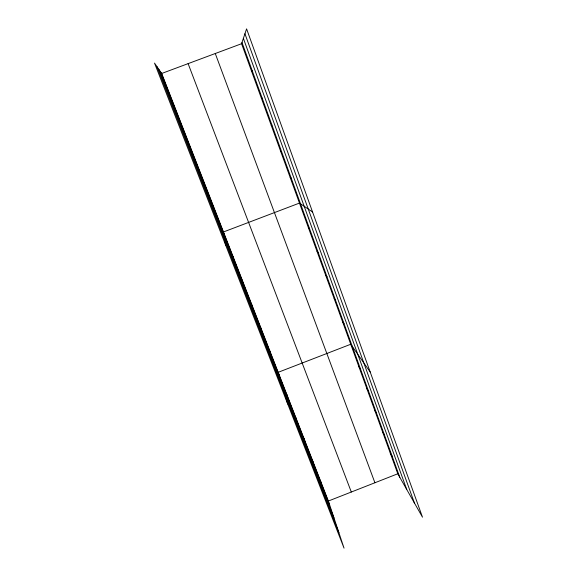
<?xml version="1.0" encoding="UTF-8"?>
<svg xmlns="http://www.w3.org/2000/svg" width="577" height="577" viewBox="0 0 577 577"><rect width="100%" height="100%" fill="white"/><g stroke="black" fill="none" stroke-linecap="round" stroke-linejoin="round"><path stroke-width="0.87" d="M203.457 181.265L203.522 180.796M241.575 43.715L246.588 28.85L422.487 517.172L397.784 473.775L241.575 43.715L161.683 73.474L154.513 63.088L344.043 548.15L328.356 501.038L161.683 73.474M251.615 71.346L252.142 70.488M261.489 98.537L262.131 98.018M328.356 501.038L397.784 473.775M271.204 125.296L271.962 125.101M280.775 151.636L281.634 151.758M290.195 177.565L291.154 177.99M312.546 211.968L299.463 203.09L223.465 231.961L225.614 245.045M308.327 227.497L309.488 228.499M317.061 251.536L318.316 252.813M171.953 100.456L172.393 100.953M325.666 275.229L327.008 276.765M334.148 298.576L335.576 300.365M342.5 321.584L344.015 323.618M370.203 372.035L350.737 344.26L278.179 372.309L287.735 404.037M358.858 366.611L360.531 369.121M366.864 388.653L368.616 391.386M374.754 410.384L376.579 413.334M382.537 431.805L384.433 434.971M390.211 452.938L392.18 456.313M159.115 69.752L334.047 518.132M156.886 66.521L338.93 532.787M161.106 72.63L329.647 504.918M188.109 63.629L351.314 492.03M215.271 53.517L374.913 482.754M243.379 38.385L406.749 489.52M241.987 42.518L399.818 477.352M244.936 33.762L414.43 503.021M320.285 480.331L321.497 484.009M312.099 459.328L313.232 462.812M303.798 438.037L304.844 441.304M295.381 416.435L296.34 419.493M286.841 394.531L287.714 397.358M269.387 349.77L270.079 352.129M260.472 326.892L261.064 329.013M251.428 303.682L251.918 305.55M242.246 280.133L242.636 281.742M232.928 256.231L233.209 257.566M213.569 206.58L213.627 207.352"/></g></svg>
